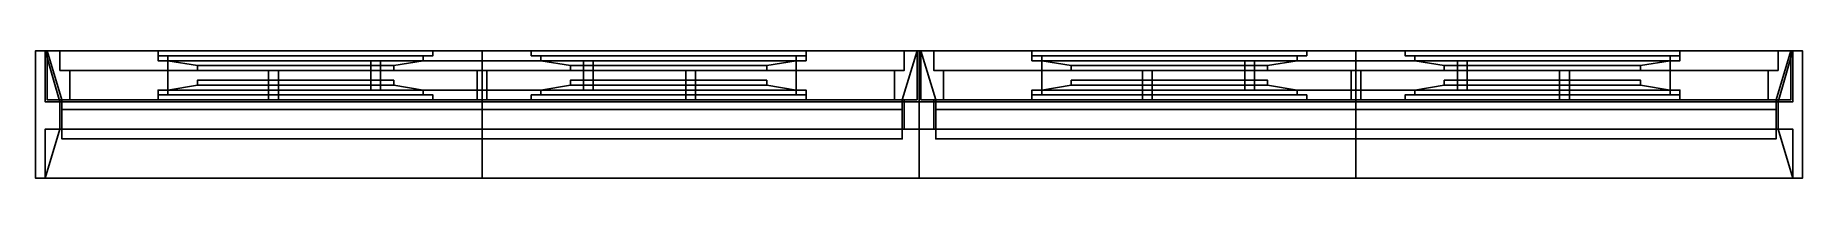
# Model space of a CAD drawing. Extents: x 0 to 1.8, y -0.15 to -0.02.
import ezdxf

# ---------------------------------------------------------------- set-up
doc = ezdxf.new("R2010")
doc.units = 0

msp = doc.modelspace()

# ---------------------------------------------------------------- meshes
mesh = msp.add_polyface()
corners = [(0.025, -0.02, 2.105), (0.025, -0.02, 2.52), (0, -0.02, 2.545), (0, -0.02, 2.08), (0.025, -0.04, 2.52), (0.025, -0.04, 2.105), (0, -0.15, 2.545), (0, -0.15, 2.08), (0.01, -0.15, 2.535), (0.01, -0.15, 2.08), (0.01, -0.1, 2.105), (0.01, -0.1, 2.055), (0.01, -0.1, 2.535), (0.025, -0.1, 2.105), (0.025, -0.1, 2.055), (0.025, -0.1, 2.52), (0.025, -0.07, 2.105), (0.025, -0.07, 2.52), (0.035, -0.07, 2.51), (0.035, -0.07, 2.115), (0.2375, -0.07, 2.51), (0.2375, -0.07, 2.115), (0.035, -0.04, 2.51), (0.035, -0.04, 2.115), (0.2375, -0.04, 2.51), (0.2375, -0.04, 2.115), (0.125, -0.07, 0.225), (0.012, -0.07, 0.075), (0.125, -0.07, 0.62), (0.125, -0.07, 1.895), (0.125, -0.06, 1.895), (0.125, -0.06, 0.82), (0.125, -0.07, 0.82), (0.012, -0.07, 2.068), (0.125, -0.065, 0.225), (0.125, -0.065, 0.62), (0.135, -0.06, 1.53), (0.135, -0.06, 1.185), (0.135, -0.065, 0.235), (0.135, -0.065, 0.61), (0.125, -0.03, 1.895), (0.125, -0.02, 1.895), (0.125, -0.02, 0.82), (0.125, -0.03, 0.82), (0.012, -0.02, 2.068), (0.012, -0.02, 0.027), (0.125, -0.02, 0.62), (0.125, -0.02, 0.225), (0.125, -0.025, 0.225), (0.125, -0.025, 0.62), (0.01, -0.072, 0.025), (0.01, -0.02, 0.025), (0.025, -0.072, 0.025), (0.01, -0.02, 2.07), (0, -0.02), (0.01, -0.072, 2.07), (0.025, -0.072, 2.055), (0, -0.15), (0.01, -0.1, 0.025), (0.01, -0.15, 0.025), (0.025, -0.1, 0.025), (0.012, -0.07, 0.027), (0.027, -0.07, 0.027), (0.027, -0.07, 0.075), (0.027, -0.08, 0.075), (0.027, -0.11, 0.045), (0.027, -0.11, 0.027)]
mesh.append_faces([[corners[k] for k in face] for face in [(0, 1, 2, 3), (4, 1, 0, 5), (3, 2, 6, 7), (6, 8, 9, 7), (10, 11, 9), (8, 12, 10, 9), (10, 13, 14, 11), (12, 15, 13, 10), (16, 13, 15, 17), (18, 19, 16, 17), (18, 17, 20), (19, 21, 16), (22, 23, 19, 18), (4, 5, 23, 22), (22, 24, 4), (23, 5, 25), (26, 27, 28), (29, 30, 31, 32), (33, 32, 28, 27), (34, 26, 28, 35), (29, 32, 33), (30, 36, 37, 31), (38, 34, 35, 39), (40, 41, 42, 43), (42, 41, 44), (45, 46, 42, 44), (47, 48, 49, 46), (47, 46, 45), (50, 51, 52), (53, 3, 54, 51), (55, 50, 52, 56), (51, 50, 55, 53), (3, 7, 57, 54), (58, 59, 9, 11), (60, 58, 11, 14), (58, 60, 59), (56, 52, 60, 14), (45, 44, 33, 27), (45, 27, 61), (61, 62, 45), (27, 63, 62, 61), (63, 64, 65, 62), (66, 62, 65), (7, 9, 59, 57)]])
mesh = msp.add_polyface()
corners = [(0, -0.02, 2.08), (0.01, -0.02, 2.07), (0.455, -0.02, 2.07), (0.455, -0.02, 2.08), (0.01, -0.072, 2.07), (0.025, -0.072, 2.055), (0.455, -0.072, 2.055), (0.455, -0.072, 2.07), (0.025, -0.02, 2.105), (0.455, -0.02, 2.105), (0, -0.02, 2.545), (0.025, -0.02, 2.52), (0.455, -0.02, 2.52), (0.455, -0.02, 2.545), (0, -0.15, 2.545), (0.455, -0.15, 2.545), (0.01, -0.15, 2.535), (0.455, -0.15, 2.535), (0.01, -0.1, 2.535), (0.455, -0.1, 2.535), (0.025, -0.1, 2.52), (0.455, -0.1, 2.52), (0.2375, -0.07, 2.51), (0.2375, -0.04, 2.51), (0.035, -0.04, 2.51), (0.035, -0.07, 2.51), (0.035, -0.07, 2.115), (0.035, -0.04, 2.115), (0.2375, -0.04, 2.115), (0.2375, -0.07, 2.115), (0.027, -0.07, 0.075), (0.012, -0.07, 0.075), (0.125, -0.07, 0.225), (0.405, -0.07, 0.225), (0.405, -0.07, 0.62), (0.125, -0.07, 0.62), (0.125, -0.07, 0.82), (0.3417, -0.06, 0.83), (0.125, -0.06, 0.82), (0.135, -0.06, 0.83), (0.135, -0.06, 1.175), (0.135, -0.06, 1.185), (0.135, -0.06, 1.53), (0.135, -0.03, 1.53), (0.135, -0.03, 1.185), (0.135, -0.06, 1.54), (0.125, -0.06, 1.895), (0.135, -0.06, 0.235), (0.135, -0.065, 0.235), (0.135, -0.065, 0.61), (0.135, -0.06, 0.61), (0.135, -0.03, 0.83), (0.3417, -0.03, 0.83), (0.3417, -0.06, 1.185), (0.3417, -0.06, 1.175), (0.3417, -0.03, 1.185), (0.125, -0.03, 1.895), (0.125, -0.03, 0.82), (0.3417, -0.03, 1.53), (0.3417, -0.06, 1.53), (0.135, -0.06, 1.885), (0.3417, -0.06, 1.54), (0.165, -0.055, 0.265), (0.165, -0.055, 0.58), (0.3417, -0.03, 1.175), (0.135, -0.03, 1.175), (0.135, -0.03, 1.54), (0.3417, -0.06, 1.885), (0.135, -0.03, 1.885), (0.165, -0.05, 0.58), (0.165, -0.05, 0.265), (0.405, -0.02, 0.62), (0.125, -0.02, 0.82), (0.125, -0.02, 0.62), (0.3417, -0.03, 1.885), (0.125, -0.02, 0.225), (0.012, -0.02, 0.027), (0.405, -0.02, 0.225), (0.125, -0.025, 0.225), (0.135, -0.025, 0.235), (0.135, -0.025, 0.61), (0.125, -0.025, 0.62), (0.135, -0.03, 0.235), (0.135, -0.03, 0.61), (0.165, -0.035, 0.265), (0.165, -0.035, 0.58), (0.165, -0.04, 0.265), (0.165, -0.04, 0.58)]
mesh.append_faces([[corners[k] for k in face] for face in [(0, 1, 2, 3), (4, 5, 6, 7), (1, 4, 7, 2), (8, 0, 3, 9), (10, 11, 12, 13), (14, 10, 13, 15), (16, 14, 15, 17), (18, 16, 17, 19), (20, 18, 19, 21), (22, 23, 24, 25), (26, 27, 28, 29), (23, 22, 29, 28), (30, 31, 32, 33), (34, 35, 36), (37, 38, 39), (40, 38, 41), (42, 43, 44, 41), (45, 42, 46), (47, 48, 49, 50), (39, 51, 52, 37), (39, 38, 40), (53, 54, 40, 41), (53, 41, 44, 55), (43, 56, 57, 44), (58, 43, 42, 59), (60, 45, 46), (61, 59, 42, 45), (62, 47, 50, 63), (57, 52, 51), (64, 65, 40, 54), (51, 39, 40, 65), (44, 57, 65), (66, 56, 43), (67, 60, 46), (45, 60, 68, 66), (69, 70, 62, 63), (71, 72, 73), (51, 65, 57), (56, 66, 68), (74, 56, 68), (75, 76, 77), (78, 79, 80, 81), (79, 82, 83, 80), (82, 84, 85, 83), (85, 84, 86, 87)]])
mesh = msp.add_polyface()
corners = [(0.9, -0.02, 2.08), (0.9, -0.02, 2.545), (0.885, -0.02, 2.52), (0.885, -0.02, 2.105), (0.885, -0.04, 2.105), (0.885, -0.04, 2.52), (0.885, -0.1, 2.105), (0.9, -0.1, 2.105), (0.9, -0.1, 2.055), (0.885, -0.1, 2.52), (0.9, -0.1, 2.535), (0.885, -0.07, 2.105), (0.885, -0.07, 2.52), (0.875, -0.07, 2.115), (0.875, -0.07, 2.51), (0.6725, -0.07, 2.51), (0.875, -0.04, 2.115), (0.875, -0.04, 2.51), (0.6725, -0.07, 2.115), (0.6725, -0.04, 2.51), (0.6725, -0.04, 2.115), (0.785, -0.065, 0.225), (0.775, -0.065, 0.235), (0.775, -0.065, 0.61), (0.785, -0.065, 0.62), (0.785, -0.07, 0.225), (0.785, -0.07, 0.62), (0.898, -0.07, 0.075), (0.785, -0.07, 0.82), (0.898, -0.07, 2.068), (0.785, -0.07, 1.895), (0.785, -0.06, 0.82), (0.785, -0.06, 1.895), (0.775, -0.06, 1.53), (0.775, -0.06, 1.185), (0.775, -0.06, 1.175), (0.775, -0.06, 1.54), (0.775, -0.06, 0.83), (0.785, -0.03, 1.895), (0.775, -0.03, 1.53), (0.775, -0.03, 1.185), (0.785, -0.03, 0.82), (0.775, -0.06, 1.885), (0.785, -0.02, 1.895), (0.785, -0.02, 0.82), (0.775, -0.03, 1.175), (0.775, -0.03, 1.54), (0.775, -0.03, 1.885), (0.775, -0.03, 0.83), (0.898, -0.02, 2.068), (0.785, -0.02, 0.62), (0.898, -0.02, 0.027), (0.785, -0.02, 0.225), (0.785, -0.025, 0.225), (0.785, -0.025, 0.62), (0.775, -0.025, 0.235), (0.775, -0.025, 0.61), (0.775, -0.03, 0.235), (0.775, -0.03, 0.61), (1.775, -0.072, 0.025), (1.775, -0.1, 0.025), (0.025, -0.1, 0.025), (0.025, -0.072, 0.025), (0.01, -0.02, 0.025), (1.79, -0.02, 0.025), (0, -0.02), (1.8, -0.02), (0.898, -0.07, 0.027), (0.883, -0.07, 0.027), (0.883, -0.07, 0.075), (0.883, -0.08, 0.075), (0.883, -0.11, 0.045), (0.883, -0.11, 0.027)]
mesh.append_faces([[corners[k] for k in face] for face in [(0, 1, 2, 3), (4, 3, 2, 5), (6, 7, 8), (9, 10, 7, 6), (6, 11, 12, 9), (11, 13, 14, 12), (14, 15, 12), (14, 13, 16, 17), (13, 11, 18), (5, 17, 16, 4), (17, 5, 19), (16, 20, 4), (21, 22, 23, 24), (25, 21, 24, 26), (26, 27, 25), (26, 28, 29, 27), (29, 28, 30), (28, 31, 32, 30), (33, 32, 31, 34), (35, 34, 31), (36, 32, 33), (37, 35, 31), (38, 39, 40, 41), (36, 42, 32), (43, 38, 41, 44), (45, 41, 40), (46, 39, 38), (46, 47, 42, 36), (48, 41, 45), (44, 49, 43), (46, 38, 47), (44, 50, 51, 49), (50, 52, 51), (53, 52, 50, 54), (55, 53, 54, 56), (57, 55, 56, 58), (59, 60, 61, 62), (62, 63, 64, 59), (64, 63, 65, 66), (27, 29, 49, 51), (67, 27, 51), (51, 68, 67), (69, 27, 67, 68), (70, 69, 68, 71), (72, 71, 68)]])
mesh = msp.add_polyface()
corners = [(0.9, -0.02, 2.08), (0.915, -0.02, 2.105), (0.915, -0.02, 2.52), (0.9, -0.02, 2.545), (0.915, -0.04, 2.105), (0.915, -0.04, 2.52), (0.915, -0.1, 2.105), (0.9, -0.1, 2.055), (0.9, -0.1, 2.105), (0.915, -0.1, 2.52), (0.9, -0.1, 2.535), (0.915, -0.07, 2.52), (0.915, -0.07, 2.105), (0.925, -0.07, 2.51), (0.925, -0.07, 2.115), (1.1275, -0.07, 2.51), (0.925, -0.04, 2.51), (0.925, -0.04, 2.115), (1.1275, -0.07, 2.115), (1.1275, -0.04, 2.51), (1.1275, -0.04, 2.115), (1.8, -0.15), (1.8, -0.02), (0, -0.02), (0, -0.15), (0.01, -0.15, 0.025), (1.79, -0.15, 0.025), (0.025, -0.1, 0.025), (1.775, -0.1, 0.025), (1.015, -0.07, 0.225), (0.902, -0.07, 0.075), (1.015, -0.07, 0.62), (1.015, -0.07, 1.895), (1.015, -0.06, 1.895), (1.015, -0.06, 0.82), (1.015, -0.07, 0.82), (0.902, -0.07, 2.068), (1.015, -0.065, 0.225), (1.015, -0.065, 0.62), (1.025, -0.06, 1.53), (1.025, -0.06, 1.185), (1.025, -0.065, 0.235), (1.025, -0.065, 0.61), (1.025, -0.06, 1.175), (1.025, -0.03, 1.53), (1.025, -0.03, 1.185), (1.025, -0.06, 1.54), (1.025, -0.06, 0.83), (1.015, -0.03, 1.895), (1.015, -0.03, 0.82), (1.025, -0.06, 1.885), (1.015, -0.02, 1.895), (1.015, -0.02, 0.82), (1.025, -0.03, 1.175), (1.025, -0.03, 1.54), (0.902, -0.02, 2.068), (1.025, -0.03, 0.83), (1.025, -0.03, 1.885), (0.902, -0.02, 0.027), (1.015, -0.02, 0.62), (1.015, -0.02, 0.225), (1.015, -0.025, 0.225), (1.015, -0.025, 0.62), (1.025, -0.025, 0.235), (1.025, -0.025, 0.61), (0.902, -0.07, 0.027), (0.917, -0.07, 0.027), (0.917, -0.07, 0.075), (0.917, -0.08, 0.075), (0.917, -0.11, 0.045), (0.917, -0.11, 0.027)]
mesh.append_faces([[corners[k] for k in face] for face in [(0, 1, 2, 3), (4, 5, 2, 1), (6, 7, 8), (9, 6, 8, 10), (6, 9, 11, 12), (12, 11, 13, 14), (13, 11, 15), (13, 16, 17, 14), (14, 18, 12), (5, 4, 17, 16), (16, 19, 5), (17, 4, 20), (21, 22, 23, 24), (24, 25, 26, 21), (25, 27, 28, 26), (29, 30, 31), (32, 33, 34, 35), (36, 35, 31, 30), (37, 29, 31, 38), (32, 35, 36), (33, 39, 40, 34), (41, 37, 38, 42), (43, 34, 40), (39, 44, 45, 40), (46, 39, 33), (47, 34, 43), (44, 48, 49, 45), (50, 46, 33), (48, 51, 52, 49), (45, 49, 53), (54, 48, 44), (52, 51, 55), (56, 53, 49), (48, 54, 57), (58, 59, 52, 55), (60, 61, 62, 59), (60, 59, 58), (61, 63, 64, 62), (58, 55, 36, 30), (58, 30, 65), (65, 66, 58), (30, 67, 66, 65), (67, 68, 69, 66), (70, 66, 69)]])
mesh = msp.add_polyface()
corners = [(0.46, -0.07, 2.115), (0.6625, -0.07, 2.115), (0.455, -0.07, 2.105), (0.45, -0.07, 2.115), (0.45, -0.07, 2.51), (0.455, -0.07, 2.52), (0.46, -0.07, 2.51), (0.6625, -0.07, 2.51), (0.46, -0.04, 2.115), (0.6625, -0.04, 2.115), (0.455, -0.04, 2.105), (0.46, -0.04, 2.51), (0.45, -0.04, 2.51), (0.45, -0.04, 2.115), (0.455, -0.04, 2.52), (0.6625, -0.04, 2.51), (0.545, -0.055, 0.265), (0.545, -0.055, 0.58), (0.545, -0.05, 0.58), (0.545, -0.05, 0.265), (0.515, -0.06, 0.235), (0.515, -0.06, 0.61), (0.515, -0.065, 0.235), (0.515, -0.065, 0.61), (0.505, -0.065, 0.62), (0.505, -0.065, 0.225), (0.505, -0.07, 0.225), (0.505, -0.07, 0.62), (0.785, -0.07, 0.82), (0.405, -0.07, 0.62), (0.125, -0.07, 0.82), (0.785, -0.06, 0.82), (0.125, -0.06, 0.82), (0.027, -0.11, 0.045), (0.027, -0.08, 0.075), (0.883, -0.08, 0.075), (0.883, -0.11, 0.045), (0.3517, -0.06, 0.83), (0.5583, -0.06, 0.83), (0.125, -0.07, 1.895), (0.012, -0.07, 2.068), (0.898, -0.07, 2.068), (0.785, -0.07, 1.895), (0.883, -0.11, 0.027), (0.027, -0.11, 0.027), (0.785, -0.06, 1.895), (0.125, -0.06, 1.895), (0.5583, -0.03, 0.83), (0.5583, -0.03, 1.175), (0.5583, -0.06, 1.175), (0.785, -0.03, 0.82), (0.3517, -0.03, 0.83), (0.125, -0.03, 0.82), (0.5583, -0.06, 1.885), (0.3517, -0.06, 1.885), (0.785, -0.02, 0.82), (0.125, -0.02, 0.82), (0.505, -0.02, 0.62), (0.405, -0.02, 0.62), (0.5583, -0.03, 1.54), (0.5583, -0.03, 1.885), (0.5583, -0.06, 1.54), (0.125, -0.03, 1.895), (0.3517, -0.03, 1.885), (0.785, -0.03, 1.895), (0.5583, -0.03, 1.53), (0.5583, -0.06, 1.53), (0.5583, -0.06, 1.185), (0.5583, -0.03, 1.185), (0.405, -0.02, 0.225), (0.505, -0.02, 0.225), (0.785, -0.02, 1.895), (0.125, -0.02, 1.895), (0.505, -0.025, 0.225), (0.505, -0.025, 0.62), (0.012, -0.02, 0.027), (0.898, -0.02, 0.027), (0.012, -0.02, 2.068), (0.898, -0.02, 2.068), (0.515, -0.025, 0.61), (0.515, -0.025, 0.235), (0.515, -0.03, 0.235), (0.515, -0.03, 0.61), (0.545, -0.035, 0.265), (0.545, -0.035, 0.58), (0.545, -0.04, 0.265), (0.545, -0.04, 0.58), (0.027, -0.07, 0.027), (0.883, -0.07, 0.027)]
mesh.append_faces([[corners[k] for k in face] for face in [(0, 1, 2), (0, 2, 3), (4, 5, 6), (6, 5, 7), (0, 8, 9, 1), (6, 0, 3, 4), (9, 8, 10), (8, 0, 6, 11), (12, 13, 8, 11), (8, 13, 10), (12, 11, 14), (11, 15, 14), (16, 17, 18, 19), (16, 20, 21, 17), (20, 22, 23, 21), (24, 23, 22, 25), (25, 26, 27, 24), (28, 27, 29, 30), (31, 28, 30, 32), (33, 34, 35, 36), (32, 37, 38, 31), (39, 40, 41, 42), (36, 43, 44, 33), (42, 45, 46, 39), (38, 47, 48, 49), (50, 47, 51, 52), (45, 53, 54, 46), (55, 50, 52, 56), (57, 55, 56, 58), (59, 60, 53, 61), (62, 63, 60, 64), (65, 66, 67, 68), (69, 70, 57, 58), (64, 71, 72, 62), (70, 73, 74, 57), (70, 69, 75, 76), (77, 72, 71, 78), (79, 74, 73, 80), (80, 81, 82, 79), (81, 83, 84, 82), (84, 83, 85, 86), (41, 40, 77, 78), (75, 87, 88, 76), (44, 43, 88, 87)]])
mesh = msp.add_polyface()
corners = [(0.025, -0.04, 2.105), (0.025, -0.02, 2.105), (0.455, -0.02, 2.105), (0.455, -0.04, 2.105), (0.025, -0.02, 2.52), (0.025, -0.04, 2.52), (0.455, -0.04, 2.52), (0.455, -0.02, 2.52), (0.025, -0.072, 2.055), (0.025, -0.1, 2.055), (0.455, -0.1, 2.055), (0.455, -0.072, 2.055), (0.025, -0.1, 2.105), (0.455, -0.1, 2.105), (0.025, -0.07, 2.105), (0.455, -0.07, 2.105), (0.025, -0.07, 2.52), (0.025, -0.1, 2.52), (0.455, -0.1, 2.52), (0.455, -0.07, 2.52), (0.2375, -0.07, 2.115), (0.2475, -0.07, 2.115), (0.2375, -0.07, 2.51), (0.2475, -0.07, 2.51), (0.2475, -0.04, 2.115), (0.2475, -0.04, 2.51), (0.2375, -0.04, 2.51), (0.2375, -0.04, 2.115), (0.405, -0.07, 0.62), (0.405, -0.065, 0.62), (0.125, -0.065, 0.62), (0.125, -0.07, 0.62), (0.405, -0.065, 0.225), (0.405, -0.07, 0.225), (0.125, -0.07, 0.225), (0.125, -0.065, 0.225), (0.395, -0.065, 0.61), (0.135, -0.065, 0.61), (0.135, -0.065, 0.235), (0.395, -0.065, 0.235), (0.3517, -0.06, 0.83), (0.125, -0.06, 0.82), (0.3417, -0.06, 0.83), (0.395, -0.06, 0.61), (0.135, -0.06, 0.61), (0.395, -0.06, 0.235), (0.135, -0.06, 0.235), (0.365, -0.055, 0.58), (0.165, -0.055, 0.58), (0.365, -0.055, 0.265), (0.165, -0.055, 0.265), (0.125, -0.03, 0.82), (0.3517, -0.03, 0.83), (0.3417, -0.03, 0.83), (0.3417, -0.03, 1.175), (0.3417, -0.06, 1.175), (0.3417, -0.06, 1.885), (0.125, -0.06, 1.895), (0.3517, -0.06, 1.885), (0.365, -0.05, 0.58), (0.165, -0.05, 0.58), (0.365, -0.05, 0.265), (0.165, -0.05, 0.265), (0.3417, -0.03, 1.185), (0.135, -0.03, 1.185), (0.135, -0.03, 1.175), (0.3417, -0.03, 1.53), (0.3417, -0.03, 1.54), (0.135, -0.03, 1.54), (0.135, -0.03, 1.53), (0.3417, -0.06, 1.54), (0.135, -0.06, 1.54), (0.3417, -0.03, 1.885), (0.135, -0.03, 1.885), (0.135, -0.06, 1.885), (0.3517, -0.03, 1.885), (0.125, -0.03, 1.895), (0.405, -0.025, 0.62), (0.405, -0.02, 0.62), (0.125, -0.02, 0.62), (0.125, -0.025, 0.62), (0.405, -0.02, 0.225), (0.405, -0.025, 0.225), (0.125, -0.025, 0.225), (0.125, -0.02, 0.225), (0.135, -0.025, 0.61), (0.395, -0.025, 0.61), (0.135, -0.025, 0.235), (0.395, -0.025, 0.235), (0.395, -0.03, 0.61), (0.135, -0.03, 0.61), (0.395, -0.03, 0.235), (0.135, -0.03, 0.235), (0.365, -0.035, 0.58), (0.165, -0.035, 0.58), (0.365, -0.035, 0.265), (0.165, -0.035, 0.265), (0.365, -0.04, 0.58), (0.165, -0.04, 0.58), (0.365, -0.04, 0.265), (0.165, -0.04, 0.265)]
mesh.append_faces([[corners[k] for k in face] for face in [(0, 1, 2, 3), (4, 5, 6, 7), (8, 9, 10, 11), (9, 12, 13, 10), (12, 14, 15, 13), (16, 17, 18, 19), (15, 14, 20, 21), (22, 16, 19, 23), (23, 21, 20, 22), (24, 21, 23, 25), (26, 27, 24, 25), (5, 26, 25, 6), (27, 0, 3, 24), (28, 29, 30, 31), (32, 33, 34, 35), (29, 36, 37, 30), (38, 39, 32, 35), (40, 41, 42), (36, 43, 44, 37), (45, 39, 38, 46), (43, 47, 48, 44), (49, 45, 46, 50), (51, 52, 53), (42, 53, 54, 55), (56, 57, 58), (47, 59, 60, 48), (61, 62, 60, 59), (61, 49, 50, 62), (54, 63, 64, 65), (66, 67, 68, 69), (70, 71, 68, 67), (72, 73, 74, 56), (75, 76, 72), (77, 78, 79, 80), (81, 82, 83, 84), (85, 86, 77, 80), (87, 83, 82, 88), (89, 86, 85, 90), (88, 91, 92, 87), (93, 89, 90, 94), (91, 95, 96, 92), (97, 93, 94, 98), (95, 99, 100, 96), (100, 99, 97, 98)]])
mesh = msp.add_polyface()
corners = [(0.45, -0.07, 2.115), (0.455, -0.07, 2.105), (0.2475, -0.07, 2.115), (0.45, -0.07, 2.51), (0.2475, -0.07, 2.51), (0.455, -0.07, 2.52), (0.2475, -0.04, 2.115), (0.45, -0.04, 2.115), (0.45, -0.04, 2.51), (0.2475, -0.04, 2.51), (0.455, -0.04, 2.105), (0.455, -0.04, 2.52), (0.505, -0.07, 0.225), (0.405, -0.07, 0.225), (0.405, -0.07, 0.62), (0.505, -0.07, 0.62), (0.027, -0.07, 0.075), (0.883, -0.07, 0.075), (0.405, -0.065, 0.225), (0.405, -0.065, 0.62), (0.027, -0.08, 0.075), (0.883, -0.08, 0.075), (0.395, -0.065, 0.61), (0.395, -0.065, 0.235), (0.395, -0.06, 0.235), (0.395, -0.06, 0.61), (0.3517, -0.06, 0.83), (0.3517, -0.03, 0.83), (0.5583, -0.03, 0.83), (0.5583, -0.06, 0.83), (0.365, -0.055, 0.265), (0.365, -0.055, 0.58), (0.3517, -0.06, 1.175), (0.3517, -0.03, 1.175), (0.3417, -0.06, 0.83), (0.3417, -0.06, 1.175), (0.365, -0.05, 0.265), (0.365, -0.05, 0.58), (0.5583, -0.03, 1.175), (0.5583, -0.06, 1.175), (0.3417, -0.03, 0.83), (0.3417, -0.03, 1.175), (0.3417, -0.06, 1.185), (0.3517, -0.06, 1.185), (0.5583, -0.03, 1.885), (0.3517, -0.03, 1.885), (0.3517, -0.06, 1.885), (0.5583, -0.06, 1.885), (0.5583, -0.06, 1.185), (0.3517, -0.03, 1.185), (0.5583, -0.03, 1.185), (0.3417, -0.03, 1.185), (0.3417, -0.06, 1.53), (0.3517, -0.06, 1.53), (0.3417, -0.03, 1.53), (0.3417, -0.06, 1.54), (0.3517, -0.06, 1.54), (0.3417, -0.06, 1.885), (0.3517, -0.03, 1.54), (0.3517, -0.03, 1.53), (0.3417, -0.03, 1.54), (0.3417, -0.03, 1.885), (0.5583, -0.06, 1.54), (0.5583, -0.06, 1.53), (0.5583, -0.03, 1.54), (0.5583, -0.03, 1.53), (0.405, -0.025, 0.225), (0.405, -0.02, 0.225), (0.405, -0.02, 0.62), (0.405, -0.025, 0.62), (0.395, -0.025, 0.61), (0.395, -0.025, 0.235), (0.395, -0.03, 0.235), (0.395, -0.03, 0.61), (0.365, -0.035, 0.265), (0.365, -0.035, 0.58), (0.365, -0.04, 0.58), (0.365, -0.04, 0.265)]
mesh.append_faces([[corners[k] for k in face] for face in [(0, 1, 2), (3, 4, 5), (2, 6, 7, 0), (3, 8, 9, 4), (8, 3, 0, 7), (7, 6, 10), (9, 8, 11), (12, 13, 14, 15), (16, 13, 12, 17), (13, 18, 19, 14), (20, 16, 17, 21), (22, 19, 18, 23), (23, 24, 25, 22), (26, 27, 28, 29), (24, 30, 31, 25), (27, 26, 32, 33), (26, 34, 35, 32), (31, 30, 36, 37), (38, 33, 32, 39), (40, 27, 33, 41), (35, 42, 43, 32), (44, 45, 46, 47), (48, 39, 32, 43), (49, 33, 38, 50), (33, 49, 51, 41), (52, 53, 43, 42), (54, 52, 42, 51), (52, 55, 56, 53), (46, 56, 55, 57), (56, 46, 45, 58), (48, 43, 49, 50), (59, 54, 51, 49), (53, 59, 49, 43), (59, 58, 60, 54), (60, 61, 57, 55), (62, 63, 53, 56), (62, 56, 58, 64), (58, 45, 61, 60), (65, 59, 53, 63), (66, 67, 68, 69), (58, 59, 65, 64), (69, 70, 71, 66), (72, 71, 70, 73), (74, 72, 73, 75), (76, 77, 74, 75)]])
mesh = msp.add_polyface()
corners = [(0.6725, -0.07, 2.115), (0.885, -0.07, 2.105), (0.455, -0.07, 2.105), (0.6625, -0.07, 2.115), (0.885, -0.07, 2.52), (0.6725, -0.07, 2.51), (0.6625, -0.07, 2.51), (0.455, -0.07, 2.52), (0.6625, -0.04, 2.51), (0.6625, -0.04, 2.115), (0.46, -0.04, 2.51), (0.46, -0.07, 2.51), (0.6725, -0.04, 2.115), (0.6725, -0.04, 2.51), (0.545, -0.055, 0.265), (0.545, -0.05, 0.265), (0.745, -0.05, 0.265), (0.745, -0.055, 0.265), (0.545, -0.05, 0.58), (0.745, -0.05, 0.58), (0.775, -0.06, 0.235), (0.515, -0.06, 0.235), (0.745, -0.055, 0.58), (0.545, -0.055, 0.58), (0.775, -0.065, 0.235), (0.515, -0.065, 0.235), (0.775, -0.06, 0.61), (0.515, -0.06, 0.61), (0.785, -0.065, 0.225), (0.505, -0.065, 0.225), (0.775, -0.065, 0.61), (0.515, -0.065, 0.61), (0.785, -0.07, 0.225), (0.505, -0.07, 0.225), (0.505, -0.065, 0.62), (0.785, -0.065, 0.62), (0.785, -0.07, 0.62), (0.505, -0.07, 0.62), (0.5683, -0.06, 0.83), (0.785, -0.06, 0.82), (0.5583, -0.06, 0.83), (0.5583, -0.06, 1.175), (0.5683, -0.06, 1.175), (0.5683, -0.03, 0.83), (0.5683, -0.03, 1.175), (0.5583, -0.06, 1.185), (0.5683, -0.06, 1.185), (0.5583, -0.03, 0.83), (0.5583, -0.03, 1.175), (0.785, -0.03, 0.82), (0.5683, -0.06, 1.885), (0.5583, -0.06, 1.885), (0.785, -0.06, 1.895), (0.5583, -0.06, 1.53), (0.5683, -0.06, 1.53), (0.5683, -0.03, 1.185), (0.5583, -0.03, 1.185), (0.5683, -0.06, 1.54), (0.5583, -0.06, 1.54), (0.5683, -0.03, 1.53), (0.5583, -0.03, 1.53), (0.5683, -0.03, 1.54), (0.5683, -0.03, 1.885), (0.5583, -0.03, 1.885), (0.5583, -0.03, 1.54), (0.785, -0.03, 1.895), (0.785, -0.025, 0.62), (0.785, -0.02, 0.62), (0.505, -0.02, 0.62), (0.505, -0.025, 0.62), (0.785, -0.02, 0.225), (0.785, -0.025, 0.225), (0.505, -0.025, 0.225), (0.505, -0.02, 0.225), (0.515, -0.025, 0.61), (0.775, -0.025, 0.61), (0.775, -0.025, 0.235), (0.515, -0.025, 0.235), (0.775, -0.03, 0.61), (0.515, -0.03, 0.61), (0.775, -0.03, 0.235), (0.515, -0.03, 0.235), (0.745, -0.035, 0.58), (0.545, -0.035, 0.58), (0.745, -0.035, 0.265), (0.545, -0.035, 0.265), (0.745, -0.04, 0.58), (0.545, -0.04, 0.58), (0.545, -0.04, 0.265), (0.745, -0.04, 0.265)]
mesh.append_faces([[corners[k] for k in face] for face in [(0, 1, 2, 3), (4, 5, 6, 7), (5, 0, 3, 6), (8, 6, 3, 9), (6, 8, 10, 11), (8, 9, 12, 13), (14, 15, 16, 17), (16, 15, 18, 19), (17, 20, 21, 14), (22, 19, 18, 23), (20, 24, 25, 21), (26, 22, 23, 27), (28, 29, 25, 24), (30, 26, 27, 31), (28, 32, 33, 29), (31, 34, 35, 30), (36, 35, 34, 37), (38, 39, 40), (38, 40, 41, 42), (43, 38, 42, 44), (41, 45, 46, 42), (47, 43, 44, 48), (43, 47, 49), (50, 51, 52), (53, 54, 46, 45), (44, 55, 56, 48), (50, 57, 58, 51), (54, 59, 55, 46), (53, 58, 57, 54), (59, 60, 56, 55), (61, 62, 63, 64), (62, 65, 63), (57, 50, 62, 61), (59, 61, 64, 60), (66, 67, 68, 69), (70, 71, 72, 73), (66, 69, 74, 75), (71, 76, 77, 72), (78, 75, 74, 79), (76, 80, 81, 77), (82, 78, 79, 83), (80, 84, 85, 81), (86, 82, 83, 87), (88, 89, 86, 87), (84, 89, 88, 85)]])
mesh = msp.add_polyface()
corners = [(0.9, -0.072, 2.07), (0.9, -0.02, 2.07), (0.455, -0.02, 2.07), (0.455, -0.072, 2.07), (0.9, -0.072, 2.055), (0.455, -0.072, 2.055), (0.9, -0.02, 2.08), (0.455, -0.02, 2.08), (0.885, -0.02, 2.105), (0.455, -0.02, 2.105), (0.885, -0.04, 2.105), (0.455, -0.04, 2.105), (0.885, -0.02, 2.52), (0.9, -0.02, 2.545), (0.455, -0.02, 2.545), (0.455, -0.02, 2.52), (0.885, -0.04, 2.52), (0.455, -0.04, 2.52), (0.9, -0.15, 2.545), (0.455, -0.15, 2.545), (0.9, -0.15, 2.535), (0.455, -0.15, 2.535), (0.9, -0.1, 2.535), (0.455, -0.1, 2.535), (0.9, -0.1, 2.055), (0.455, -0.1, 2.055), (0.885, -0.1, 2.105), (0.455, -0.1, 2.105), (0.885, -0.1, 2.52), (0.455, -0.1, 2.52), (0.885, -0.07, 2.105), (0.455, -0.07, 2.105), (0.885, -0.07, 2.52), (0.455, -0.07, 2.52), (0.6725, -0.07, 2.51), (0.875, -0.07, 2.51), (0.875, -0.04, 2.51), (0.6725, -0.04, 2.51), (0.6725, -0.04, 2.115), (0.875, -0.04, 2.115), (0.875, -0.07, 2.115), (0.6725, -0.07, 2.115), (0.6625, -0.04, 2.51), (0.6625, -0.04, 2.115), (0.745, -0.055, 0.58), (0.745, -0.055, 0.265), (0.745, -0.05, 0.265), (0.745, -0.05, 0.58), (0.775, -0.06, 0.235), (0.775, -0.06, 0.61), (0.775, -0.065, 0.235), (0.775, -0.065, 0.61), (0.883, -0.07, 0.075), (0.505, -0.07, 0.225), (0.785, -0.07, 0.225), (0.898, -0.07, 0.075), (0.505, -0.07, 0.62), (0.785, -0.07, 0.82), (0.785, -0.07, 0.62), (0.5683, -0.06, 0.83), (0.775, -0.06, 0.83), (0.785, -0.06, 0.82), (0.775, -0.03, 1.53), (0.775, -0.06, 1.53), (0.775, -0.06, 1.185), (0.775, -0.03, 1.185), (0.775, -0.03, 0.83), (0.5683, -0.03, 0.83), (0.5683, -0.03, 1.185), (0.5683, -0.06, 1.185), (0.5683, -0.06, 1.53), (0.5683, -0.03, 1.53), (0.775, -0.06, 1.175), (0.5683, -0.06, 1.175), (0.775, -0.06, 1.54), (0.5683, -0.06, 1.54), (0.775, -0.03, 1.175), (0.5683, -0.03, 1.175), (0.785, -0.03, 0.82), (0.5683, -0.06, 1.885), (0.785, -0.06, 1.895), (0.775, -0.06, 1.885), (0.5683, -0.03, 1.54), (0.775, -0.03, 1.54), (0.505, -0.02, 0.62), (0.785, -0.02, 0.62), (0.785, -0.02, 0.82), (0.775, -0.03, 1.885), (0.5683, -0.03, 1.885), (0.785, -0.03, 1.895), (0.505, -0.02, 0.225), (0.898, -0.02, 0.027), (0.785, -0.02, 0.225), (0.745, -0.035, 0.265), (0.775, -0.03, 0.235), (0.775, -0.03, 0.61), (0.745, -0.035, 0.58), (0.745, -0.04, 0.58), (0.745, -0.04, 0.265)]
mesh.append_faces([[corners[k] for k in face] for face in [(0, 1, 2, 3), (4, 0, 3, 5), (1, 6, 7, 2), (6, 8, 9, 7), (8, 10, 11, 9), (12, 13, 14, 15), (16, 12, 15, 17), (13, 18, 19, 14), (18, 20, 21, 19), (20, 22, 23, 21), (24, 4, 5, 25), (26, 24, 25, 27), (22, 28, 29, 23), (30, 26, 27, 31), (28, 32, 33, 29), (34, 35, 36, 37), (38, 39, 40, 41), (38, 41, 34, 37), (37, 16, 17, 42), (10, 38, 43, 11), (44, 45, 46, 47), (48, 45, 44, 49), (50, 48, 49, 51), (52, 53, 54, 55), (56, 57, 58), (59, 60, 61), (62, 63, 64, 65), (66, 60, 59, 67), (68, 65, 64, 69), (70, 63, 62, 71), (64, 72, 73, 69), (74, 63, 70, 75), (73, 72, 76, 77), (60, 66, 76, 72), (67, 78, 66), (79, 80, 81), (68, 77, 76, 65), (82, 71, 62, 83), (82, 83, 74, 75), (84, 85, 86), (79, 81, 87, 88), (87, 89, 88), (90, 91, 92), (93, 94, 95, 96), (97, 98, 93, 96)]])
mesh = msp.add_polyface()
corners = [(0.9, -0.072, 2.07), (1.345, -0.072, 2.07), (1.345, -0.02, 2.07), (0.9, -0.02, 2.07), (0.9, -0.072, 2.055), (1.345, -0.072, 2.055), (1.345, -0.02, 2.08), (0.9, -0.02, 2.08), (1.345, -0.02, 2.105), (0.915, -0.02, 2.105), (1.345, -0.04, 2.105), (0.915, -0.04, 2.105), (0.915, -0.02, 2.52), (1.345, -0.02, 2.52), (1.345, -0.02, 2.545), (0.9, -0.02, 2.545), (0.915, -0.04, 2.52), (1.345, -0.04, 2.52), (1.345, -0.15, 2.545), (0.9, -0.15, 2.545), (1.345, -0.15, 2.535), (0.9, -0.15, 2.535), (1.345, -0.1, 2.535), (0.9, -0.1, 2.535), (0.9, -0.1, 2.055), (1.345, -0.1, 2.055), (0.915, -0.1, 2.105), (1.345, -0.1, 2.105), (1.345, -0.1, 2.52), (0.915, -0.1, 2.52), (0.915, -0.07, 2.105), (1.345, -0.07, 2.105), (1.345, -0.07, 2.52), (0.915, -0.07, 2.52), (1.1275, -0.07, 2.115), (1.1375, -0.07, 2.115), (1.1275, -0.07, 2.51), (1.1275, -0.04, 2.51), (0.925, -0.04, 2.51), (0.925, -0.07, 2.51), (1.1275, -0.04, 2.115), (0.925, -0.07, 2.115), (0.925, -0.04, 2.115), (0.917, -0.07, 0.075), (0.902, -0.07, 0.075), (1.015, -0.07, 0.225), (1.295, -0.07, 0.225), (1.295, -0.07, 0.62), (1.015, -0.07, 0.62), (1.015, -0.07, 0.82), (1.2317, -0.06, 0.83), (1.015, -0.06, 0.82), (1.025, -0.06, 0.83), (1.025, -0.06, 0.235), (1.025, -0.065, 0.235), (1.025, -0.065, 0.61), (1.025, -0.06, 0.61), (1.025, -0.03, 0.83), (1.2317, -0.03, 0.83), (1.2317, -0.06, 1.185), (1.2317, -0.06, 1.175), (1.025, -0.06, 1.175), (1.025, -0.06, 1.185), (1.025, -0.03, 1.185), (1.2317, -0.03, 1.185), (1.2317, -0.03, 1.53), (1.025, -0.03, 1.53), (1.025, -0.06, 1.53), (1.2317, -0.06, 1.53), (1.2317, -0.06, 1.54), (1.025, -0.06, 1.54), (1.055, -0.055, 0.265), (1.055, -0.055, 0.58), (1.015, -0.03, 0.82), (1.2317, -0.03, 1.175), (1.025, -0.03, 1.175), (1.2317, -0.03, 1.54), (1.025, -0.03, 1.54), (1.2317, -0.06, 1.885), (1.025, -0.06, 1.885), (1.015, -0.06, 1.895), (1.025, -0.03, 1.885), (1.055, -0.05, 0.58), (1.055, -0.05, 0.265), (1.295, -0.02, 0.62), (1.015, -0.02, 0.82), (1.015, -0.02, 0.62), (1.2317, -0.03, 1.885), (1.015, -0.03, 1.895), (1.015, -0.02, 0.225), (0.902, -0.02, 0.027), (1.295, -0.02, 0.225), (1.025, -0.025, 0.235), (1.025, -0.03, 0.235), (1.025, -0.03, 0.61), (1.025, -0.025, 0.61), (1.055, -0.035, 0.265), (1.055, -0.035, 0.58), (1.055, -0.04, 0.265), (1.055, -0.04, 0.58)]
mesh.append_faces([[corners[k] for k in face] for face in [(0, 1, 2, 3), (4, 5, 1, 0), (3, 2, 6, 7), (7, 6, 8, 9), (9, 8, 10, 11), (12, 13, 14, 15), (16, 17, 13, 12), (15, 14, 18, 19), (19, 18, 20, 21), (21, 20, 22, 23), (24, 25, 5, 4), (26, 27, 25, 24), (23, 22, 28, 29), (30, 31, 27, 26), (29, 28, 32, 33), (34, 35, 31, 30), (36, 37, 38, 39), (40, 34, 41, 42), (40, 37, 36, 34), (43, 44, 45, 46), (47, 48, 49), (50, 51, 52), (53, 54, 55, 56), (52, 57, 58, 50), (59, 60, 61, 62), (59, 62, 63, 64), (65, 66, 67, 68), (69, 68, 67, 70), (71, 53, 56, 72), (73, 58, 57), (74, 75, 61, 60), (57, 52, 61, 75), (74, 64, 63, 75), (65, 76, 77, 66), (78, 79, 80), (70, 79, 81, 77), (69, 70, 77, 76), (82, 83, 71, 72), (84, 85, 86), (87, 81, 79, 78), (87, 88, 81), (89, 90, 91), (92, 93, 94, 95), (93, 96, 97, 94), (97, 96, 98, 99)]])
mesh = msp.add_polyface()
corners = [(1.34, -0.07, 2.115), (1.345, -0.07, 2.105), (1.1375, -0.07, 2.115), (1.35, -0.07, 2.115), (1.35, -0.07, 2.51), (1.34, -0.07, 2.51), (1.345, -0.07, 2.52), (1.1375, -0.07, 2.51), (1.1375, -0.04, 2.115), (1.34, -0.04, 2.115), (1.34, -0.04, 2.51), (1.1375, -0.04, 2.51), (1.345, -0.04, 2.105), (1.35, -0.04, 2.51), (1.35, -0.04, 2.115), (1.345, -0.04, 2.52), (1.395, -0.07, 0.225), (1.295, -0.07, 0.225), (1.295, -0.07, 0.62), (1.395, -0.07, 0.62), (0.917, -0.07, 0.075), (1.773, -0.07, 0.075), (1.675, -0.07, 0.82), (1.015, -0.07, 0.82), (1.295, -0.065, 0.225), (1.295, -0.065, 0.62), (0.917, -0.08, 0.075), (1.773, -0.08, 0.075), (1.675, -0.06, 0.82), (1.015, -0.06, 0.82), (1.285, -0.065, 0.61), (1.285, -0.065, 0.235), (0.917, -0.11, 0.045), (1.773, -0.11, 0.045), (1.2417, -0.06, 0.83), (1.4483, -0.06, 0.83), (1.285, -0.06, 0.235), (1.285, -0.06, 0.61), (1.015, -0.07, 1.895), (0.902, -0.07, 2.068), (1.788, -0.07, 2.068), (1.675, -0.07, 1.895), (1.773, -0.11, 0.027), (0.917, -0.11, 0.027), (1.675, -0.06, 1.895), (1.015, -0.06, 1.895), (1.255, -0.055, 0.265), (1.255, -0.055, 0.58), (1.675, -0.03, 0.82), (1.4483, -0.03, 0.83), (1.2417, -0.03, 0.83), (1.015, -0.03, 0.82), (1.2417, -0.06, 1.175), (1.2417, -0.03, 1.175), (1.4483, -0.06, 1.885), (1.2417, -0.06, 1.885), (1.255, -0.05, 0.265), (1.255, -0.05, 0.58), (1.675, -0.02, 0.82), (1.015, -0.02, 0.82), (1.395, -0.02, 0.62), (1.295, -0.02, 0.62), (1.2417, -0.06, 1.54), (1.2417, -0.03, 1.885), (1.2417, -0.03, 1.54), (1.295, -0.02, 0.225), (1.395, -0.02, 0.225), (1.675, -0.03, 1.895), (1.675, -0.02, 1.895), (1.015, -0.02, 1.895), (1.015, -0.03, 1.895), (1.2417, -0.06, 1.53), (1.2417, -0.03, 1.53), (1.2417, -0.03, 1.185), (1.2417, -0.06, 1.185), (1.2317, -0.03, 1.885), (1.2317, -0.03, 1.54), (1.295, -0.025, 0.225), (1.295, -0.025, 0.62), (0.902, -0.02, 0.027), (1.788, -0.02, 0.027), (0.902, -0.02, 2.068), (1.788, -0.02, 2.068), (1.285, -0.025, 0.61), (1.285, -0.025, 0.235), (1.285, -0.03, 0.235), (1.285, -0.03, 0.61), (1.255, -0.035, 0.265), (1.255, -0.035, 0.58), (1.255, -0.04, 0.58), (1.255, -0.04, 0.265)]
mesh.append_faces([[corners[k] for k in face] for face in [(0, 1, 2), (0, 3, 1), (4, 5, 6), (5, 7, 6), (0, 2, 8, 9), (5, 4, 3, 0), (7, 5, 10, 11), (8, 12, 9), (9, 10, 5, 0), (13, 10, 9, 14), (9, 12, 14), (13, 15, 10), (10, 15, 11), (16, 17, 18, 19), (20, 17, 16, 21), (22, 19, 18, 23), (17, 24, 25, 18), (26, 20, 21, 27), (28, 22, 23, 29), (30, 25, 24, 31), (32, 26, 27, 33), (29, 34, 35, 28), (31, 36, 37, 30), (38, 39, 40, 41), (33, 42, 43, 32), (41, 44, 45, 38), (36, 46, 47, 37), (48, 49, 50, 51), (50, 34, 52, 53), (44, 54, 55, 45), (47, 46, 56, 57), (58, 48, 51, 59), (60, 58, 59, 61), (62, 55, 63, 64), (65, 66, 60, 61), (67, 68, 69, 70), (71, 72, 73, 74), (64, 63, 75, 76), (77, 65, 61, 78), (66, 65, 79, 80), (81, 69, 68, 82), (78, 83, 84, 77), (85, 84, 83, 86), (87, 85, 86, 88), (89, 90, 87, 88)]])
mesh = msp.add_polyface()
corners = [(1.35, -0.07, 2.115), (1.5525, -0.07, 2.115), (1.345, -0.07, 2.105), (1.35, -0.07, 2.51), (1.345, -0.07, 2.52), (1.5525, -0.07, 2.51), (1.35, -0.04, 2.115), (1.5525, -0.04, 2.115), (1.5525, -0.04, 2.51), (1.35, -0.04, 2.51), (1.345, -0.04, 2.105), (1.345, -0.04, 2.52), (1.435, -0.055, 0.265), (1.435, -0.055, 0.58), (1.435, -0.05, 0.58), (1.435, -0.05, 0.265), (1.405, -0.06, 0.235), (1.405, -0.06, 0.61), (1.405, -0.065, 0.235), (1.405, -0.065, 0.61), (1.395, -0.065, 0.62), (1.395, -0.065, 0.225), (1.395, -0.07, 0.225), (1.395, -0.07, 0.62), (1.2417, -0.06, 0.83), (1.2417, -0.03, 0.83), (1.4483, -0.03, 0.83), (1.4483, -0.06, 0.83), (1.4583, -0.06, 0.83), (1.4483, -0.06, 1.175), (1.4583, -0.06, 1.175), (1.4483, -0.03, 1.175), (1.4483, -0.06, 1.185), (1.4583, -0.06, 1.185), (1.2417, -0.03, 1.175), (1.2417, -0.06, 1.175), (1.4583, -0.03, 0.83), (1.4583, -0.03, 1.175), (1.4483, -0.03, 1.885), (1.2417, -0.03, 1.885), (1.2417, -0.06, 1.885), (1.4483, -0.06, 1.885), (1.4483, -0.06, 1.53), (1.4583, -0.06, 1.53), (1.2417, -0.06, 1.185), (1.2417, -0.03, 1.185), (1.4483, -0.03, 1.185), (1.4583, -0.03, 1.185), (1.4483, -0.03, 1.54), (1.4483, -0.06, 1.54), (1.015, -0.03, 1.895), (1.675, -0.03, 1.895), (1.4583, -0.06, 1.885), (1.4583, -0.06, 1.54), (1.4483, -0.03, 1.53), (1.4583, -0.03, 1.53), (1.2417, -0.06, 1.53), (1.2417, -0.06, 1.54), (1.2417, -0.03, 1.54), (1.4583, -0.03, 1.54), (1.4583, -0.03, 1.885), (1.2417, -0.03, 1.53), (1.395, -0.02, 0.225), (1.395, -0.025, 0.225), (1.395, -0.025, 0.62), (1.395, -0.02, 0.62), (1.405, -0.025, 0.61), (1.405, -0.025, 0.235), (1.405, -0.03, 0.235), (1.405, -0.03, 0.61), (1.435, -0.035, 0.265), (1.435, -0.035, 0.58), (1.435, -0.04, 0.265), (1.435, -0.04, 0.58), (1.788, -0.07, 2.068), (0.902, -0.07, 2.068), (0.902, -0.02, 2.068), (1.788, -0.02, 2.068), (0.902, -0.02, 0.027), (0.917, -0.07, 0.027), (1.773, -0.07, 0.027), (1.788, -0.02, 0.027), (0.917, -0.11, 0.027), (1.773, -0.11, 0.027)]
mesh.append_faces([[corners[k] for k in face] for face in [(0, 1, 2), (3, 4, 5), (1, 0, 6, 7), (3, 5, 8, 9), (9, 6, 0, 3), (6, 10, 7), (8, 11, 9), (12, 13, 14, 15), (12, 16, 17, 13), (16, 18, 19, 17), (20, 19, 18, 21), (21, 22, 23, 20), (24, 25, 26, 27), (28, 27, 29, 30), (27, 26, 31, 29), (29, 32, 33, 30), (31, 34, 35, 29), (26, 36, 37, 31), (38, 39, 40, 41), (42, 43, 33, 32), (32, 29, 35, 44), (45, 34, 31, 46), (37, 47, 46, 31), (48, 38, 41, 49), (50, 39, 38, 51), (52, 53, 49, 41), (42, 49, 53, 43), (54, 42, 32, 46), (32, 44, 45, 46), (55, 54, 46, 47), (49, 42, 56, 57), (49, 57, 58, 48), (59, 60, 38, 48), (55, 59, 48, 54), (54, 61, 56, 42), (62, 63, 64, 65), (58, 61, 54, 48), (66, 64, 63, 67), (67, 68, 69, 66), (68, 70, 71, 69), (71, 70, 72, 73), (74, 75, 76, 77), (78, 79, 80, 81), (82, 83, 80, 79)]])
mesh = msp.add_polyface()
corners = [(0.915, -0.07, 2.52), (1.345, -0.07, 2.52), (1.1375, -0.07, 2.51), (1.1275, -0.07, 2.51), (1.1375, -0.07, 2.115), (1.1275, -0.07, 2.115), (1.1375, -0.04, 2.51), (1.1375, -0.04, 2.115), (1.1275, -0.04, 2.51), (1.1275, -0.04, 2.115), (1.345, -0.04, 2.52), (0.915, -0.04, 2.52), (0.915, -0.04, 2.105), (1.345, -0.04, 2.105), (1.295, -0.07, 0.62), (1.295, -0.065, 0.62), (1.015, -0.065, 0.62), (1.015, -0.07, 0.62), (1.295, -0.065, 0.225), (1.295, -0.07, 0.225), (1.015, -0.07, 0.225), (1.015, -0.065, 0.225), (1.285, -0.065, 0.61), (1.025, -0.065, 0.61), (1.025, -0.065, 0.235), (1.285, -0.065, 0.235), (1.2417, -0.06, 0.83), (1.015, -0.06, 0.82), (1.2317, -0.06, 0.83), (1.285, -0.06, 0.61), (1.025, -0.06, 0.61), (1.285, -0.06, 0.235), (1.025, -0.06, 0.235), (1.2317, -0.06, 1.175), (1.2417, -0.06, 1.175), (1.255, -0.055, 0.58), (1.055, -0.055, 0.58), (1.255, -0.055, 0.265), (1.055, -0.055, 0.265), (1.015, -0.03, 0.82), (1.2417, -0.03, 0.83), (1.2317, -0.03, 0.83), (1.2417, -0.03, 1.175), (1.2317, -0.03, 1.175), (1.2317, -0.06, 1.185), (1.2417, -0.06, 1.185), (1.2317, -0.06, 1.885), (1.015, -0.06, 1.895), (1.2417, -0.06, 1.885), (1.255, -0.05, 0.58), (1.055, -0.05, 0.58), (1.255, -0.05, 0.265), (1.055, -0.05, 0.265), (1.2417, -0.03, 1.185), (1.2317, -0.03, 1.185), (1.2317, -0.06, 1.53), (1.2417, -0.06, 1.53), (1.2317, -0.03, 1.53), (1.2317, -0.06, 1.54), (1.2417, -0.06, 1.54), (1.2417, -0.03, 1.53), (1.2417, -0.03, 1.54), (1.2317, -0.03, 1.54), (1.2317, -0.03, 1.885), (1.2417, -0.03, 1.885), (1.015, -0.03, 1.895), (1.295, -0.025, 0.62), (1.295, -0.02, 0.62), (1.015, -0.02, 0.62), (1.015, -0.025, 0.62), (1.295, -0.02, 0.225), (1.295, -0.025, 0.225), (1.015, -0.025, 0.225), (1.015, -0.02, 0.225), (1.025, -0.025, 0.61), (1.285, -0.025, 0.61), (1.025, -0.025, 0.235), (1.285, -0.025, 0.235), (1.285, -0.03, 0.61), (1.025, -0.03, 0.61), (1.285, -0.03, 0.235), (1.025, -0.03, 0.235), (1.255, -0.035, 0.58), (1.055, -0.035, 0.58), (1.255, -0.035, 0.265), (1.055, -0.035, 0.265), (1.255, -0.04, 0.58), (1.055, -0.04, 0.58), (1.255, -0.04, 0.265), (1.055, -0.04, 0.265)]
mesh.append_faces([[corners[k] for k in face] for face in [(0, 1, 2, 3), (3, 2, 4, 5), (6, 7, 4, 2), (6, 8, 9, 7), (8, 6, 10, 11), (12, 13, 7, 9), (14, 15, 16, 17), (18, 19, 20, 21), (15, 22, 23, 16), (24, 25, 18, 21), (26, 27, 28), (22, 29, 30, 23), (31, 25, 24, 32), (26, 28, 33, 34), (29, 35, 36, 30), (37, 31, 32, 38), (39, 40, 41), (41, 40, 42, 43), (33, 44, 45, 34), (28, 41, 43, 33), (46, 47, 48), (35, 49, 50, 36), (51, 52, 50, 49), (51, 37, 38, 52), (42, 53, 54, 43), (55, 56, 45, 44), (57, 55, 44, 54), (55, 58, 59, 56), (48, 59, 58, 46), (60, 57, 54, 53), (60, 61, 62, 57), (62, 63, 46, 58), (64, 65, 63), (66, 67, 68, 69), (70, 71, 72, 73), (74, 75, 66, 69), (76, 72, 71, 77), (78, 75, 74, 79), (77, 80, 81, 76), (82, 78, 79, 83), (80, 84, 85, 81), (86, 82, 83, 87), (84, 88, 89, 85), (89, 88, 86, 87)]])
mesh = msp.add_polyface()
corners = [(1.775, -0.04, 2.105), (1.345, -0.04, 2.105), (1.345, -0.02, 2.105), (1.775, -0.02, 2.105), (1.775, -0.02, 2.52), (1.345, -0.02, 2.52), (1.345, -0.04, 2.52), (1.775, -0.04, 2.52), (1.775, -0.072, 2.055), (1.345, -0.072, 2.055), (1.345, -0.1, 2.055), (1.775, -0.1, 2.055), (1.345, -0.1, 2.105), (1.775, -0.1, 2.105), (1.345, -0.07, 2.105), (1.775, -0.07, 2.105), (1.775, -0.07, 2.52), (1.345, -0.07, 2.52), (1.345, -0.1, 2.52), (1.775, -0.1, 2.52), (1.5525, -0.07, 2.115), (1.5625, -0.07, 2.115), (1.5625, -0.07, 2.51), (1.5525, -0.07, 2.51), (1.5525, -0.04, 2.115), (1.5525, -0.04, 2.51), (1.5625, -0.04, 2.51), (1.5625, -0.04, 2.115), (1.435, -0.055, 0.265), (1.435, -0.05, 0.265), (1.635, -0.05, 0.265), (1.635, -0.055, 0.265), (1.435, -0.05, 0.58), (1.635, -0.05, 0.58), (1.665, -0.06, 0.235), (1.405, -0.06, 0.235), (1.635, -0.055, 0.58), (1.435, -0.055, 0.58), (1.665, -0.065, 0.235), (1.405, -0.065, 0.235), (1.665, -0.06, 0.61), (1.405, -0.06, 0.61), (1.675, -0.065, 0.225), (1.395, -0.065, 0.225), (1.665, -0.065, 0.61), (1.405, -0.065, 0.61), (1.675, -0.07, 0.225), (1.395, -0.07, 0.225), (1.395, -0.065, 0.62), (1.675, -0.065, 0.62), (1.675, -0.07, 0.62), (1.395, -0.07, 0.62), (1.4583, -0.06, 0.83), (1.675, -0.06, 0.82), (1.4483, -0.06, 0.83), (1.4583, -0.03, 0.83), (1.4583, -0.06, 1.175), (1.4583, -0.03, 1.175), (1.665, -0.03, 0.83), (1.665, -0.06, 0.83), (1.4483, -0.03, 0.83), (1.675, -0.03, 0.82), (1.4583, -0.06, 1.885), (1.4483, -0.06, 1.885), (1.675, -0.06, 1.895), (1.4583, -0.03, 1.185), (1.665, -0.03, 1.185), (1.665, -0.06, 1.185), (1.4583, -0.06, 1.185), (1.4583, -0.06, 1.53), (1.665, -0.06, 1.53), (1.665, -0.03, 1.53), (1.4583, -0.03, 1.53), (1.4583, -0.03, 1.885), (1.675, -0.03, 1.895), (1.4483, -0.03, 1.885), (1.4583, -0.06, 1.54), (1.4583, -0.03, 1.54), (1.675, -0.025, 0.62), (1.675, -0.02, 0.62), (1.395, -0.02, 0.62), (1.395, -0.025, 0.62), (1.675, -0.02, 0.225), (1.675, -0.025, 0.225), (1.395, -0.025, 0.225), (1.395, -0.02, 0.225), (1.405, -0.025, 0.61), (1.665, -0.025, 0.61), (1.665, -0.025, 0.235), (1.405, -0.025, 0.235), (1.665, -0.03, 0.61), (1.405, -0.03, 0.61), (1.665, -0.03, 0.235), (1.405, -0.03, 0.235), (1.635, -0.035, 0.58), (1.435, -0.035, 0.58), (1.635, -0.035, 0.265), (1.435, -0.035, 0.265), (1.635, -0.04, 0.58), (1.435, -0.04, 0.58), (1.435, -0.04, 0.265), (1.635, -0.04, 0.265)]
mesh.append_faces([[corners[k] for k in face] for face in [(0, 1, 2, 3), (4, 5, 6, 7), (8, 9, 10, 11), (11, 10, 12, 13), (13, 12, 14, 15), (16, 17, 18, 19), (14, 20, 21, 15), (22, 23, 17, 16), (23, 22, 21, 20), (24, 25, 23, 20), (26, 25, 24, 27), (7, 6, 25, 26), (27, 24, 1, 0), (28, 29, 30, 31), (30, 29, 32, 33), (31, 34, 35, 28), (36, 33, 32, 37), (34, 38, 39, 35), (40, 36, 37, 41), (42, 43, 39, 38), (44, 40, 41, 45), (42, 46, 47, 43), (45, 48, 49, 44), (50, 49, 48, 51), (52, 53, 54), (55, 52, 56, 57), (58, 59, 52, 55), (55, 60, 61), (62, 63, 64), (65, 66, 67, 68), (69, 70, 71, 72), (69, 72, 65, 68), (73, 74, 75), (76, 62, 73, 77), (78, 79, 80, 81), (82, 83, 84, 85), (78, 81, 86, 87), (83, 88, 89, 84), (90, 87, 86, 91), (88, 92, 93, 89), (94, 90, 91, 95), (92, 96, 97, 93), (98, 94, 95, 99), (100, 101, 98, 99), (96, 101, 100, 97)]])
mesh = msp.add_polyface()
corners = [(1.8, -0.02, 2.08), (1.345, -0.02, 2.08), (1.345, -0.02, 2.07), (1.79, -0.02, 2.07), (1.345, -0.072, 2.055), (1.775, -0.072, 2.055), (1.79, -0.072, 2.07), (1.345, -0.072, 2.07), (1.775, -0.02, 2.105), (1.345, -0.02, 2.105), (1.8, -0.02, 2.545), (1.345, -0.02, 2.545), (1.345, -0.02, 2.52), (1.775, -0.02, 2.52), (1.8, -0.15, 2.545), (1.345, -0.15, 2.545), (1.79, -0.15, 2.535), (1.345, -0.15, 2.535), (1.79, -0.1, 2.535), (1.345, -0.1, 2.535), (1.775, -0.1, 2.52), (1.345, -0.1, 2.52), (1.5625, -0.07, 2.51), (1.765, -0.07, 2.51), (1.765, -0.04, 2.51), (1.5625, -0.04, 2.51), (1.765, -0.07, 2.115), (1.5625, -0.07, 2.115), (1.5625, -0.04, 2.115), (1.765, -0.04, 2.115), (1.635, -0.055, 0.58), (1.635, -0.055, 0.265), (1.635, -0.05, 0.265), (1.635, -0.05, 0.58), (1.665, -0.06, 0.235), (1.665, -0.06, 0.61), (1.665, -0.065, 0.235), (1.665, -0.065, 0.61), (1.675, -0.065, 0.225), (1.675, -0.065, 0.62), (1.773, -0.07, 0.075), (1.395, -0.07, 0.225), (1.675, -0.07, 0.225), (1.788, -0.07, 0.075), (1.395, -0.07, 0.62), (1.675, -0.07, 0.82), (1.675, -0.07, 0.62), (1.4583, -0.06, 0.83), (1.665, -0.06, 0.83), (1.675, -0.06, 0.82), (1.665, -0.03, 1.53), (1.665, -0.06, 1.53), (1.665, -0.06, 1.185), (1.665, -0.03, 1.185), (1.665, -0.06, 1.175), (1.665, -0.06, 1.54), (1.675, -0.06, 1.895), (1.4583, -0.06, 1.175), (1.4583, -0.06, 1.185), (1.4583, -0.06, 1.53), (1.4583, -0.06, 1.54), (1.665, -0.06, 1.885), (1.665, -0.03, 1.175), (1.4583, -0.03, 1.175), (1.665, -0.03, 0.83), (1.4583, -0.03, 0.83), (1.675, -0.03, 0.82), (1.4583, -0.06, 1.885), (1.665, -0.03, 1.54), (1.675, -0.03, 1.895), (1.4583, -0.03, 1.185), (1.4583, -0.03, 1.54), (1.4583, -0.03, 1.53), (1.665, -0.03, 1.885), (1.395, -0.02, 0.62), (1.675, -0.02, 0.62), (1.675, -0.02, 0.82), (1.4583, -0.03, 1.885), (1.395, -0.02, 0.225), (1.788, -0.02, 0.027), (1.675, -0.02, 0.225), (1.665, -0.03, 0.235), (1.665, -0.025, 0.235), (1.665, -0.025, 0.61), (1.665, -0.03, 0.61), (1.635, -0.035, 0.265), (1.635, -0.035, 0.58), (1.635, -0.04, 0.58), (1.635, -0.04, 0.265)]
mesh.append_faces([[corners[k] for k in face] for face in [(0, 1, 2, 3), (4, 5, 6, 7), (3, 2, 7, 6), (8, 9, 1, 0), (10, 11, 12, 13), (14, 15, 11, 10), (16, 17, 15, 14), (18, 19, 17, 16), (20, 21, 19, 18), (22, 23, 24, 25), (26, 27, 28, 29), (25, 28, 27, 22), (30, 31, 32, 33), (34, 31, 30, 35), (36, 34, 35, 37), (38, 36, 37, 39), (40, 41, 42, 43), (44, 45, 46), (47, 48, 49), (50, 51, 52, 53), (54, 52, 49), (55, 56, 51), (48, 54, 49), (52, 54, 57, 58), (55, 51, 59, 60), (55, 61, 56), (57, 54, 62, 63), (48, 64, 62, 54), (65, 66, 64), (67, 56, 61), (62, 66, 53), (68, 50, 69), (70, 63, 62, 53), (71, 72, 50, 68), (71, 68, 55, 60), (68, 73, 61, 55), (64, 66, 62), (74, 75, 76), (67, 61, 73, 77), (68, 69, 73), (73, 69, 77), (78, 79, 80), (81, 82, 83, 84), (85, 81, 84, 86), (87, 88, 85, 86)]])
mesh = msp.add_polyface()
corners = [(1.775, -0.02, 2.105), (1.8, -0.02, 2.08), (1.8, -0.02, 2.545), (1.775, -0.02, 2.52), (1.775, -0.04, 2.52), (1.775, -0.04, 2.105), (1.8, -0.15, 2.08), (1.8, -0.15, 2.545), (1.79, -0.15, 2.08), (1.79, -0.15, 2.535), (1.79, -0.1, 2.105), (1.79, -0.1, 2.055), (1.79, -0.1, 2.535), (1.775, -0.1, 2.055), (1.775, -0.1, 2.105), (1.775, -0.1, 2.52), (1.775, -0.07, 2.105), (1.775, -0.07, 2.52), (1.765, -0.07, 2.51), (1.765, -0.07, 2.115), (1.5625, -0.07, 2.51), (1.5625, -0.07, 2.115), (1.765, -0.04, 2.51), (1.765, -0.04, 2.115), (1.5625, -0.04, 2.51), (1.5625, -0.04, 2.115), (1.79, -0.072, 0.025), (1.775, -0.072, 0.025), (1.79, -0.02, 0.025), (1.8, -0.02), (1.8, -0.15), (1.79, -0.1, 0.025), (1.79, -0.15, 0.025), (1.775, -0.1, 0.025), (1.675, -0.07, 0.225), (1.675, -0.065, 0.225), (1.675, -0.065, 0.62), (1.675, -0.07, 0.62), (1.788, -0.07, 0.075), (1.675, -0.07, 0.82), (1.788, -0.07, 2.068), (1.675, -0.07, 1.895), (1.675, -0.06, 0.82), (1.675, -0.06, 1.895), (1.665, -0.06, 1.53), (1.665, -0.06, 1.185), (1.675, -0.03, 1.895), (1.665, -0.03, 1.53), (1.665, -0.03, 1.185), (1.675, -0.03, 0.82), (1.675, -0.02, 1.895), (1.675, -0.02, 0.82), (1.788, -0.02, 2.068), (1.675, -0.02, 0.62), (1.788, -0.02, 0.027), (1.675, -0.02, 0.225), (1.675, -0.025, 0.225), (1.675, -0.025, 0.62), (1.665, -0.025, 0.235), (1.665, -0.025, 0.61), (1.788, -0.07, 0.027), (1.773, -0.07, 0.027), (1.773, -0.07, 0.075), (1.773, -0.08, 0.075), (1.773, -0.11, 0.045), (1.773, -0.11, 0.027), (1.79, -0.02, 2.07), (1.79, -0.072, 2.07), (1.775, -0.072, 2.055)]
mesh.append_faces([[corners[k] for k in face] for face in [(0, 1, 2, 3), (4, 5, 0, 3), (1, 6, 7, 2), (7, 6, 8, 9), (10, 8, 11), (9, 8, 10, 12), (10, 11, 13, 14), (12, 10, 14, 15), (16, 17, 15, 14), (18, 17, 16, 19), (18, 20, 17), (19, 16, 21), (22, 18, 19, 23), (4, 22, 23, 5), (22, 4, 24), (23, 25, 5), (26, 27, 28), (6, 1, 29, 30), (31, 32, 33), (34, 35, 36, 37), (37, 38, 34), (37, 39, 40, 38), (40, 39, 41), (39, 42, 43, 41), (44, 43, 42, 45), (46, 47, 48, 49), (50, 46, 49, 51), (51, 52, 50), (51, 53, 54, 52), (53, 55, 54), (56, 55, 53, 57), (58, 56, 57, 59), (38, 40, 52, 54), (60, 38, 54), (54, 61, 60), (62, 38, 60, 61), (63, 62, 61, 64), (65, 64, 61), (8, 6, 30, 32), (66, 67, 26, 28), (68, 27, 26, 67), (27, 68, 13, 33), (31, 33, 13, 11), (8, 32, 31, 11), (28, 29, 1, 66)]])

doc.saveas('drawing.dxf')
